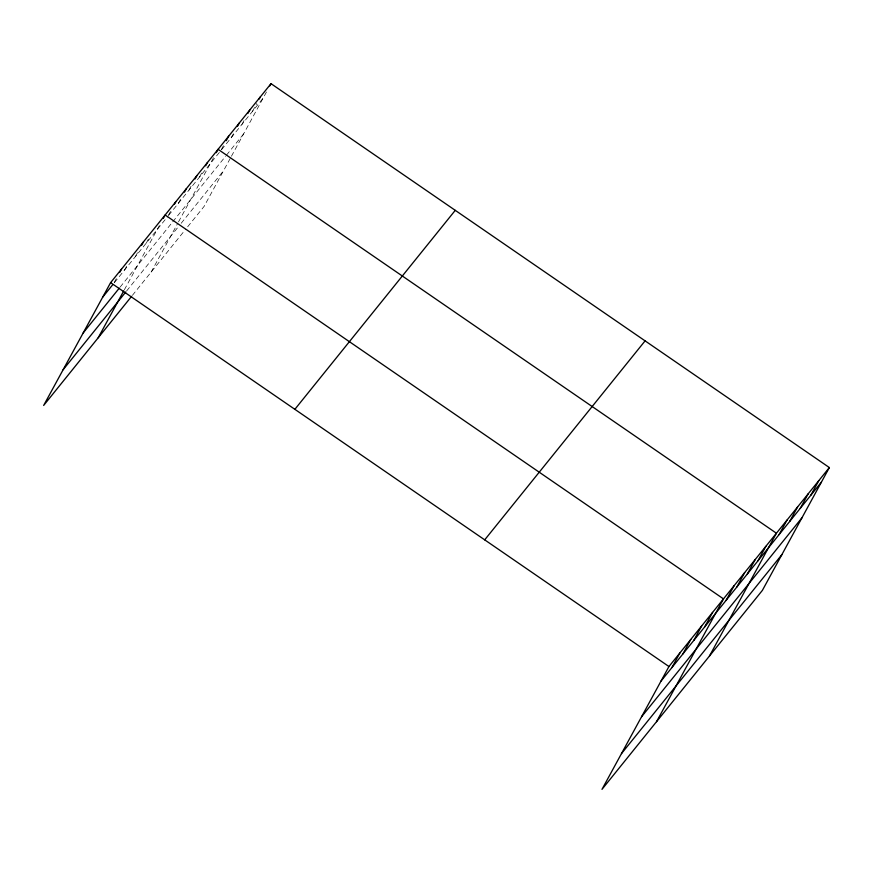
<?xml version="1.0" encoding="UTF-8"?>
<svg xmlns="http://www.w3.org/2000/svg" width="873" height="873" viewBox="0 0 873 873"><rect width="100%" height="100%" fill="white"/><g stroke="black" fill="none" stroke-linecap="round" stroke-linejoin="round"><path stroke-width="0.65" stroke-dasharray="4.37 3.27" d="M114.21 282.514L117.255 276.927M124.501 270.095L126.945 265.632M135.413 256.564L138.458 250.977M146.315 243.032L149.97 236.332M124.359 289.781L159.661 225.038M168.424 215.249L170.857 210.786M178.398 203.234L180.831 198.771M188.983 190.107L192.638 183.406M199.568 176.968L202.612 171.392M151.116 272.125L177.295 224.121M178.507 221.884L214.42 156.016M221.349 149.589L224.394 144.001M231.334 137.574L234.99 130.874M241.919 124.446L244.964 118.859M252.504 111.308L256.771 103.494M230.221 158.45L204.053 206.464L185.316 229.697M231.443 156.223L266.745 91.469M114.439 282.59L167.812 216.373M168.631 215.358L220.749 150.702M221.556 149.698L263.089 98.18M120.125 287.097L171.948 222.811M172.756 221.797L225.692 156.136M226.511 155.121L243.611 133.907M126.629 290.949L177.928 227.296M181.191 223.259L223.532 170.726M132.39 295.358L184.509 230.712"/><path stroke-width="1.31" d="M829.35 467.557L668.947 666.535L601.988 789.345L762.391 590.366L829.35 467.557L271.012 83.655L110.609 282.634L43.65 405.443L131.572 296.373M119.688 272.463L121.511 269.102M141.502 245.4L143.325 242.05M98.191 337.786L123.748 290.895M163.316 218.337L165.139 214.987L723.488 598.889L656.529 721.687M174.513 204.086L175.724 201.849M184.487 192.071L186.32 188.721M195.072 178.932L196.905 175.582M205.657 165.805L207.49 162.454M216.253 152.666L218.075 149.316L776.413 533.217L709.465 656.027M226.227 140.651L228.661 136.188M237.423 126.399L239.246 123.049M248.008 113.272L249.831 109.922M259.205 99.02L260.416 96.783M269.79 85.892L271.012 83.655M671.937 667.529L679.86 653.004M682.85 653.997L690.761 639.473M693.751 640.466L701.674 625.941M704.664 626.934L712.575 612.42M726.15 600.275L734.073 585.75M736.747 587.136L744.658 572.623M747.332 574.008L755.243 559.484M757.917 560.87L765.828 546.356M779.087 534.603L787.01 520.09M789.672 521.476L797.595 506.951M800.257 508.337L808.18 493.823M810.842 495.209L818.765 480.685M102.687 297.158L112.759 284.663M83.208 332.897L119.285 288.134M63.129 369.716L125.81 291.953M294.856 409.328L455.259 210.338M484.701 539.852L645.092 340.863M661.036 681.06L821.438 482.071M641.546 716.798L801.949 517.809M621.478 753.606L781.881 554.628M110.609 282.634L668.947 666.535"/></g></svg>
